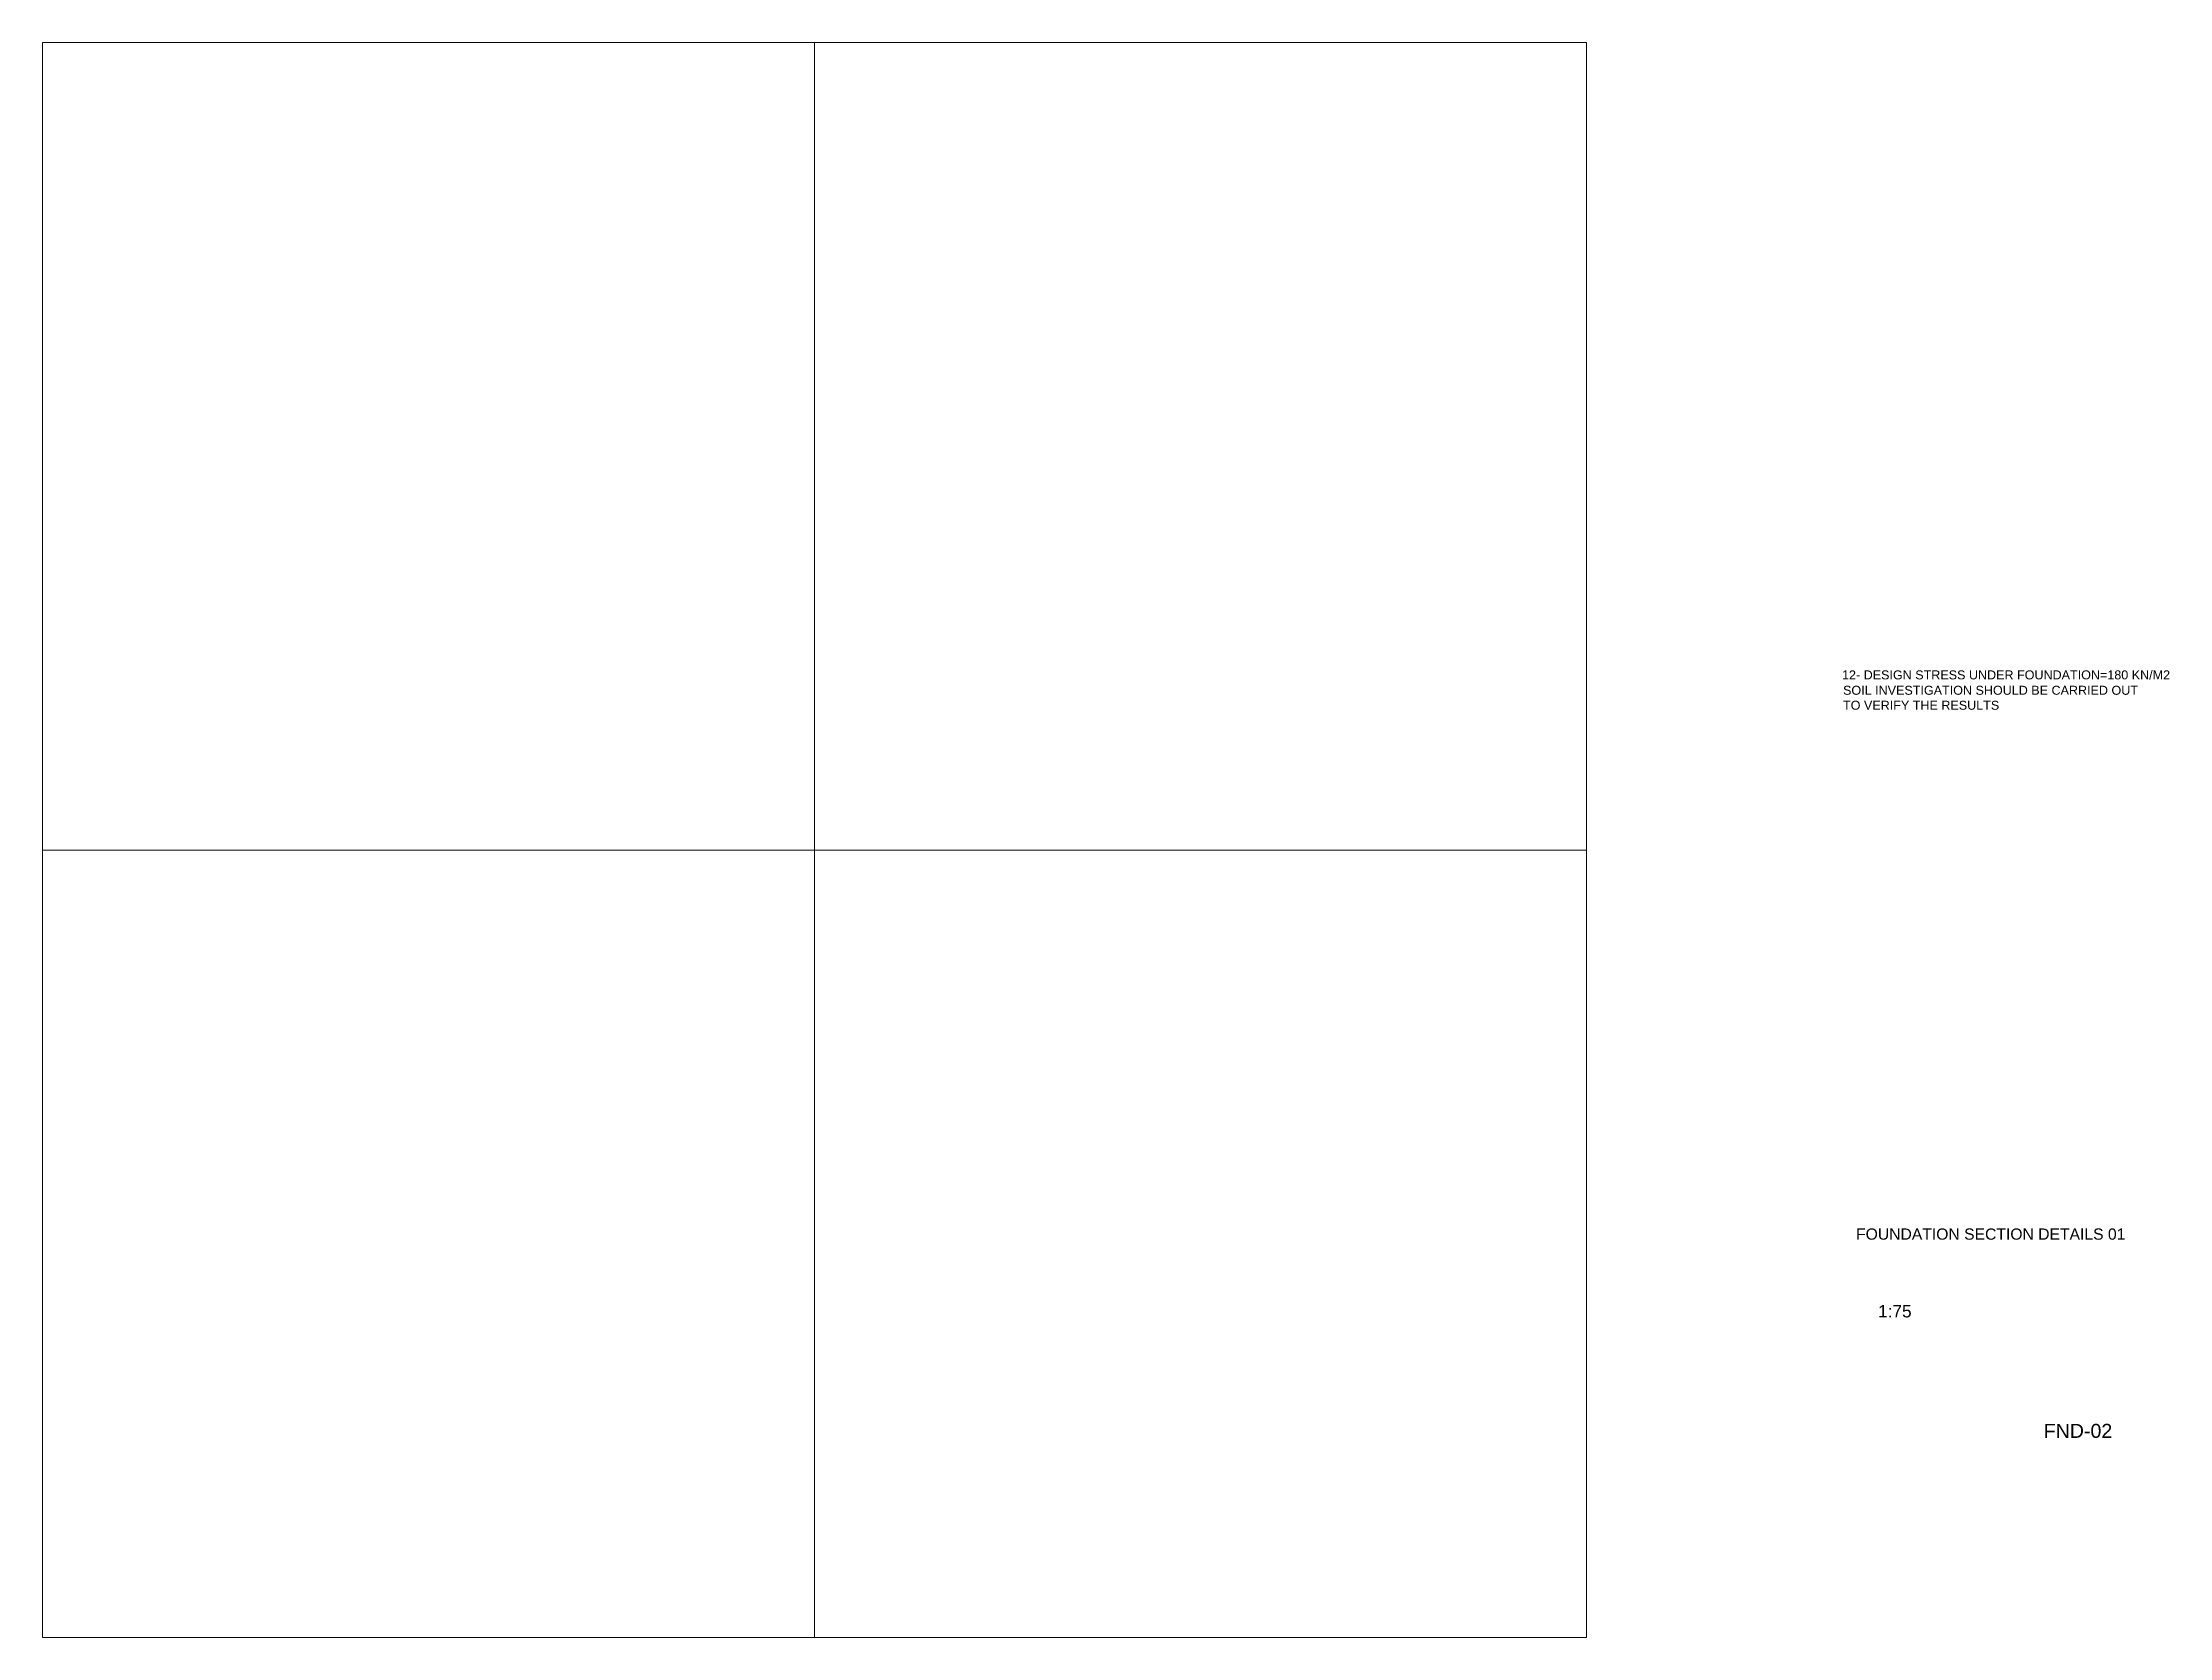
# Paper-space layout 'F-02' of a CAD drawing. Header units: millimetres. Extents: x 31 to 409, y 11 to 295.
import ezdxf

# ---------------------------------------------------------------- set-up
doc = ezdxf.new("R2010")
doc.units = ezdxf.units.MM
doc.header["$MEASUREMENT"] = 0
for name, color, linetype, lineweight in [('DIM', 174, 'Continuous', 0), ('G-ANNO-TTLB', 6, 'Continuous', 9), ('label', 7, 'Continuous', 0)]:
    doc.layers.add(name, color=color, linetype=linetype, lineweight=lineweight)
doc.styles.add('ARIAL', font='arial.ttf', dxfattribs={"height": 2.2})
doc.styles.get("Standard").update_dxf_attribs({"font": 'arial.ttf'})

psp = doc.layouts.new('F-02')

# ---------------------------------------------------------------- texts
at = {"layer": 'DIM', "ltscale": 1000, "insert": (353.58, 83.66), "char_height": 2, "attachment_point": 1}
psp.add_mtext_dynamic_manual_height_columns('FOUNDATION SECTION DETAILS 01', width=98.2655, gutter_width=14.53, heights=[0], dxfattribs=at)
at = {"layer": 'G-ANNO-TTLB', "color": 0, "insert": (386.99, 48.85), "char_height": 2.5, "width": 14.1097, "attachment_point": 1, "style": 'ARIAL'}
psp.add_mtext('FND-02', dxfattribs=at)
at = {"layer": 'label', "color": 6, "char_height": 1.6, "width": 71.5152, "attachment_point": 1}
for s, insert in [('12- DESIGN STRESS UNDER FOUNDATION=180 KN/M2 ', (351.08, 183.09)), ('SOIL INVESTIGATION SHOULD BE CARRIED OUT \\PTO VERIFY THE RESULTS', (351.26, 180.35))]:
    psp.add_mtext(s, dxfattribs=dict(at, insert=insert))
at = {"layer": 'label', "insert": (357.49, 70.01), "char_height": 2.2, "width": 10.6214, "attachment_point": 1}
psp.add_mtext('1:75', dxfattribs=at)

# ---------------------------------------------------------------- viewports
at = {"layer": 'Defpoints'}
psp.add_viewport(center=(99.33, 223.01), size=(137.51, 143.902), view_center_point=(1140634.9476, -146260.0576), view_height=10792.65184, dxfattribs=at)
for center, size, view_center_point, view_height, status in [((236.83, 223.01), (137.51, 143.902), (1152650.6718, -146364.9323), 10792.64379, 3), ((99.33, 80.92), (137.51, 140.271), (1165376.2205, -146278.4823), 10520.35012, 5), ((236.83, 80.92), (137.51, 140.271), (1176996.8258, -146401.0747), 10520.35103, 4)]:
    psp.add_viewport(center=center, size=size, view_center_point=view_center_point, view_height=view_height, status=status, dxfattribs=at)

doc.saveas('drawing.dxf')
